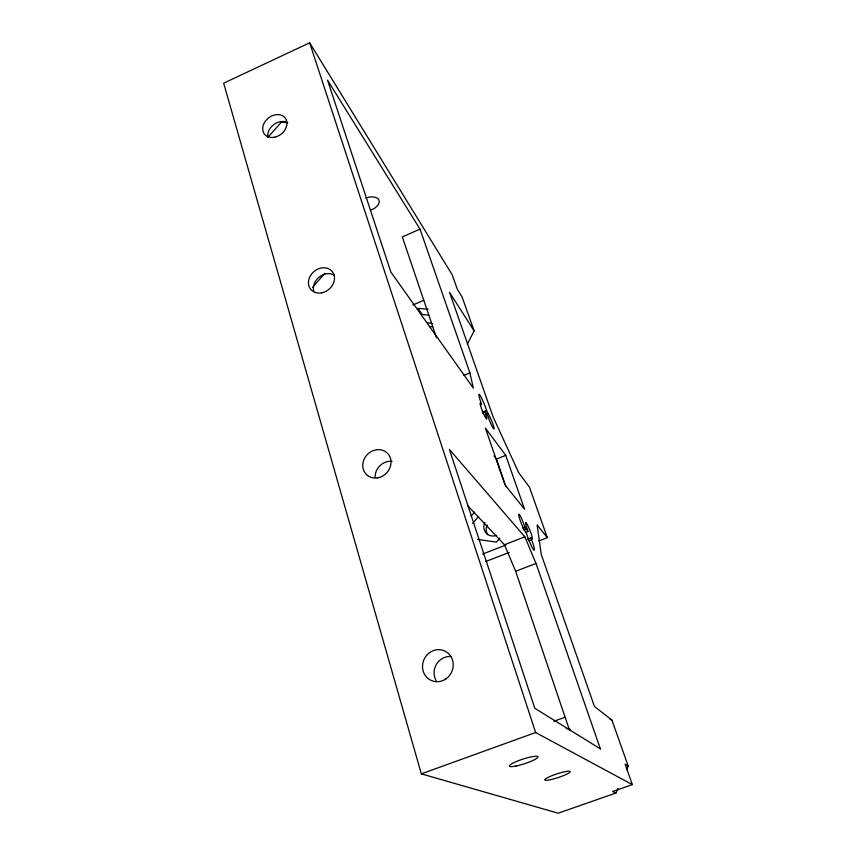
<?xml version="1.0" encoding="UTF-8"?>
<svg xmlns="http://www.w3.org/2000/svg" width="856" height="856" viewBox="0 0 856 856"><rect width="100%" height="100%" fill="white"/><g stroke="black" fill="none" stroke-linecap="round" stroke-linejoin="round"><path stroke-width="1.28" d="M467.301 344.219L474.117 330.908L462.09 296.936L457.329 289.275L452.236 274.84L309.669 42.8L223.662 83.182L421.334 773.856L558.176 813.2L615.903 793.02L618.043 788.333M626.613 769.608L628.218 766.088L611.933 720.11L594.428 706.414L541.238 554.399L537.119 524.921L547.326 537.664L538.734 540.992M499.808 538.114L496.384 542.137L477.637 539.398M471.121 516.082L474.502 512.123M472.715 523.316L478.579 516.457M523.348 530.014L525.991 528.858L526.526 529.297L527.906 531.512L525.434 532.475M312.558 287.349L324.895 273.278M268.11 137.088L281.196 122.344L287.787 122.547M436.517 337.82L402.309 236.898L420.029 229.162L469.901 372.906L473.336 388.1L390.86 272.048L327.538 80.154L420.029 229.162M412.827 304.971L423.699 300.338M464.016 375.345L469.901 372.906M482.538 412.292L486.583 410.538A10.935 1.22 67.8 0 0 479.809 395.033A10.935 1.22 67.8 0 0 481.243 403.069L481.564 404.685L480.419 403.09A8.667 0.984 67.9 0 0 480.965 407.071A8.667 0.984 67.9 0 0 484.635 416.016L486.08 418.531A8.667 0.984 67.9 0 0 484.924 412.057L484.913 411.329L488.081 416.433A8.485 0.942 67.9 0 0 493.131 428.182A8.485 0.942 67.9 0 0 492.671 423.463A8.485 0.942 67.9 0 0 487.792 413.352L486.583 410.538M482.559 413.031L484.924 412.057M485.448 414.304L487.792 413.352M494.008 455.991L496.427 459.116L505.746 455.371L524.61 509.331L505.029 484.913L485.384 428.086L505.746 455.371M522.406 528.034L524.899 527.061L525.83 529.051M467.997 506.035L504.452 544.737L524.835 536.819L536.017 563.451L600.356 748.85M482.709 554.003L505.896 545.005M527.457 539.226L531.148 537.793A8.849 1.016 68.5 0 0 531.137 533.705A8.849 1.016 68.5 0 0 526.055 522.642A8.849 1.016 68.5 0 0 527.81 530.527L527.906 531.512M529.126 540.703L531.587 539.751L531.148 537.793M485.759 561.515L509.213 552.43M569.518 730.157L515.665 571.284L536.017 563.451M553.832 721.298L565.014 717.242M421.334 773.856L535.631 732.533L632.338 784.61L612.607 791.511L615.903 793.02M428.203 309.219L417.91 308.374L422.297 314.569L428.674 315.115M566.201 728.488L570.085 729.237M609.643 718.997L611.933 720.11M600.516 748.957L534.797 708.287L449.389 449.421L524.835 536.819M628.218 766.088L625.126 764.173L632.338 784.61M519.432 514.616L518.982 514.221A9.063 1.059 68.5 0 0 519.966 519.774A9.063 1.059 68.5 0 0 524.204 529.596L526.718 534.026A11.513 1.338 68.6 0 0 533.684 549.905A11.513 1.338 68.6 0 0 531.587 539.751M474.117 330.908L449.528 292.292L493.227 417.182L518.779 472.844L529.436 487.139L547.326 537.664M504.452 544.737L515.665 571.284M496.427 459.116L505.971 486.722M309.669 42.8L535.631 732.533M430.279 326.746A9.352 8.132 -36.8 0 1 432.601 326.65M427.711 323.119A9.416 8.175 -36.8 0 1 432.237 323.515M496.608 535.342A10.09 9.437 -43 0 1 486.133 533.117A10.09 9.437 -43 0 1 484.849 522.481M487.727 534.593A10.026 9.384 -43 0 1 487.214 524.995M375.131 476.974A14.563 13.054 -46.4 0 1 392.101 461.405M436.357 680.991A15.761 14.809 -66.4 0 1 436.432 664.288A15.761 14.809 -66.4 0 1 450.952 656.541M519.357 514.563A9.063 1.059 68.5 0 1 524.824 527.029M267.875 137.26A13.033 10.219 -38.1 0 1 273.802 124.537A13.033 10.219 -38.1 0 1 287.52 122.686M313.799 291.564A13.835 11.556 -40.4 0 1 319.245 277.023A13.835 11.556 -40.4 0 1 334.471 275.236M365.897 198.057A10.925 6.441 -18.4 0 1 379.005 200.251A10.925 6.441 -18.4 0 1 370.605 210.041M274.776 137.185A13.15 10.283 -38.1 0 0 285.348 118.171A13.15 10.283 -38.1 0 0 264.322 122.772A13.15 10.283 -38.1 0 0 274.776 137.185M516.082 766.002A15.066 2.44 -18 0 0 538.028 757.004A15.066 2.44 -18 0 0 516.971 761.284A15.066 2.44 -18 0 0 516.082 766.002M550.44 779.698A13.407 1.937 -18.2 0 0 570.203 771.791A13.407 1.937 -18.2 0 0 551.778 775.75A13.407 1.937 -18.2 0 0 550.44 779.698M377.261 477.894A14.959 13.332 -46.3 0 0 388.924 455.05A14.959 13.332 -46.3 0 0 364.453 458.538A14.959 13.332 -46.3 0 0 377.261 477.894M446.126 678.765A16.21 15.183 -65.3 0 0 444.96 651.106A16.21 15.183 -65.3 0 0 422.522 667.198A16.21 15.183 -65.3 0 0 446.126 678.765M321.599 292.87A13.964 11.631 -40.4 0 0 332.684 272.144A13.964 11.631 -40.4 0 0 310.107 276.285A13.964 11.631 -40.4 0 0 321.599 292.87"/></g></svg>
